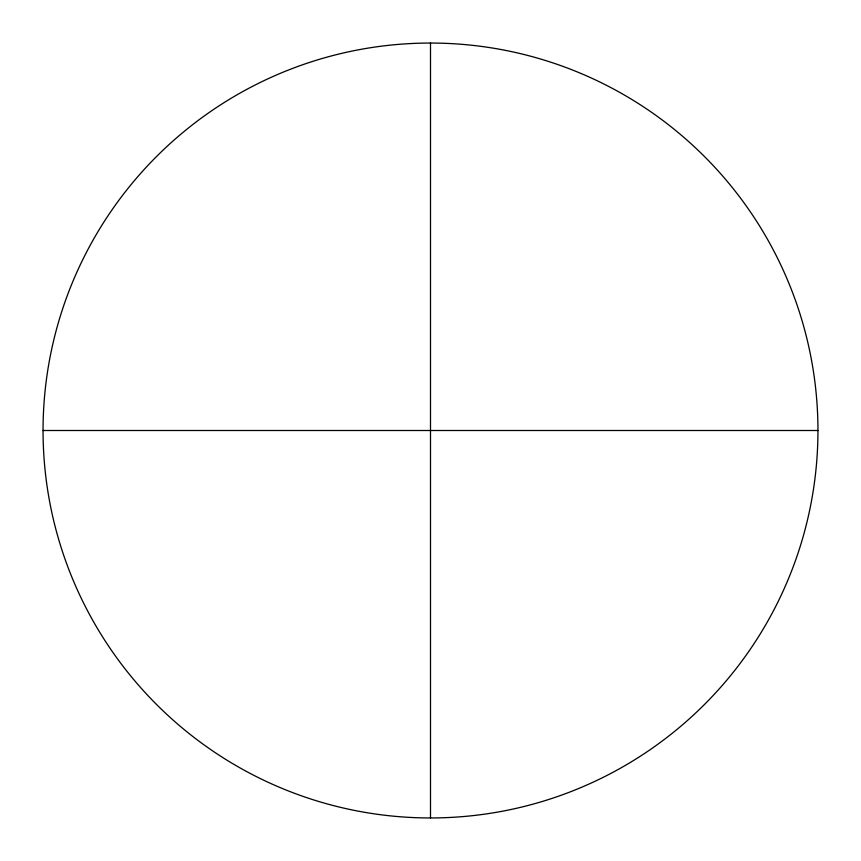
<?xml version="1.0" encoding="UTF-8"?>
<svg xmlns="http://www.w3.org/2000/svg" width="861" height="861" viewBox="0 0 861 861"><rect width="100%" height="100%" fill="white"/><g stroke="black" fill="none" stroke-linecap="round" stroke-linejoin="round"><path stroke-width="1.29" d="M43.05 430.5L817.95 430.5A387.45 387.45 0 0 0 236.775 94.958A387.45 387.45 0 0 0 236.775 766.042A387.45 387.45 0 0 0 817.95 430.5M430.5 43.05L430.5 817.95"/></g></svg>
